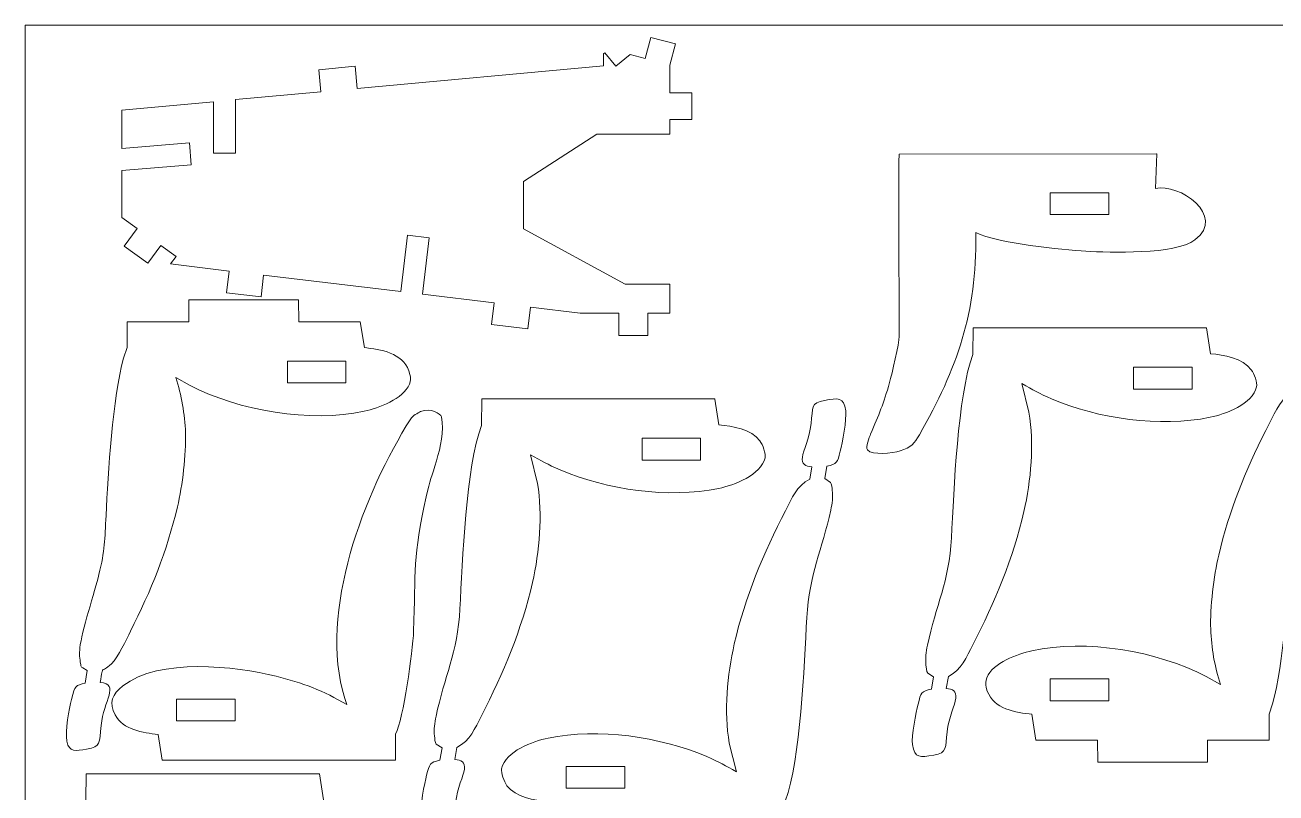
# Model space of a CAD drawing. Header units: centimetres. Extents: x -29.2 to 29, y -19.2 to 19.
# Drawn here: x -29 to -14.46, y 10.07 to 19 of the extents above; entities that cross this region are included whole.
import ezdxf

# ---------------------------------------------------------------- set-up
doc = ezdxf.new("R2010")
doc.units = ezdxf.units.CM
doc.header["$MEASUREMENT"] = 0
doc.layers.add('Camada 1', color=7, linetype='Continuous')

msp = doc.modelspace()

# ---------------------------------------------------------------- linework, layer by layer
at = {"layer": 'Camada 1', "color": 5, "lineweight": 9}
for points in [[(-29, 19), (-29, 19), (-29, -19), (-29, -19)], [(29, 19), (29, 19), (-29, 19), (-29, 19)]]:
    msp.add_open_spline(points, degree=3, dxfattribs=at)
at = {"layer": 'Camada 1', "color": 3, "lineweight": 9}
for points in [[(-21.72716, 18.85602), (-21.72716, 18.85602), (-21.79234, 18.61028), (-21.79234, 18.61028)], [(-21.44149, 18.78027), (-21.44149, 18.78027), (-21.72716, 18.85602), (-21.72716, 18.85602)], [(-21.50686, 18.53379), (-21.50686, 18.53379), (-21.44149, 18.78027), (-21.44149, 18.78027)], [(-22.28017, 18.6655), (-22.28017, 18.6655), (-22.28019, 18.52341), (-22.28019, 18.52341)], [(-22.2622, 18.67584), (-22.2622, 18.67584), (-22.28017, 18.6655), (-22.28017, 18.6655)], [(-22.13502, 18.52095), (-22.13502, 18.52095), (-22.2622, 18.67584), (-22.2622, 18.67584)], [(-21.96891, 18.65734), (-21.96891, 18.65734), (-22.13502, 18.52095), (-22.13502, 18.52095)], [(-21.79234, 18.61028), (-21.79234, 18.61028), (-21.96891, 18.65734), (-21.96891, 18.65734)], [(-25.16545, 18.51973), (-25.16545, 18.51973), (-25.58687, 18.47756), (-25.58687, 18.47756)], [(-25.58687, 18.47756), (-25.58687, 18.47756), (-25.5622, 18.2229), (-25.5622, 18.2229)], [(-25.14046, 18.2615), (-25.14046, 18.2615), (-25.16545, 18.51973), (-25.16545, 18.51973)], [(-22.28019, 18.52341), (-22.28019, 18.52341), (-25.14046, 18.2615), (-25.14046, 18.2615)], [(-21.50684, 18.20955), (-21.50684, 18.20955), (-21.50686, 18.53379), (-21.50686, 18.53379)], [(-25.5622, 18.2229), (-25.5622, 18.2229), (-26.55464, 18.13203), (-26.55464, 18.13203)], [(-21.25185, 18.20955), (-21.25185, 18.20955), (-21.50684, 18.20955), (-21.50684, 18.20955)], [(-21.25187, 17.90037), (-21.25187, 17.90037), (-21.25185, 18.20955), (-21.25185, 18.20955)], [(-26.80896, 18.10838), (-26.80896, 18.10838), (-27.87575, 18.01065), (-27.87575, 18.01065)], [(-26.809, 17.50839), (-26.809, 17.50839), (-26.80896, 18.10838), (-26.80896, 18.10838)], [(-26.55464, 18.13203), (-26.55464, 18.13203), (-26.554, 17.50839), (-26.554, 17.50839)], [(-27.87575, 18.01065), (-27.87575, 18.01065), (-27.87577, 17.5649), (-27.87577, 17.5649)], [(-21.50719, 17.7313), (-21.50719, 17.7313), (-21.50687, 17.90037), (-21.50687, 17.90037)], [(-21.50687, 17.90037), (-21.50687, 17.90037), (-21.25187, 17.90037), (-21.25187, 17.90037)], [(-27.87577, 17.5649), (-27.87577, 17.5649), (-27.0904, 17.62874), (-27.0904, 17.62874)], [(-27.0904, 17.62874), (-27.0904, 17.62874), (-27.06975, 17.37459), (-27.06975, 17.37459)], [(-23.20721, 17.18074), (-23.20721, 17.18074), (-22.35718, 17.73129), (-22.35718, 17.73129)], [(-22.35718, 17.73129), (-22.35718, 17.73129), (-21.50719, 17.7313), (-21.50719, 17.7313)], [(-26.554, 17.50839), (-26.554, 17.50839), (-26.809, 17.50839), (-26.809, 17.50839)], [(-18.84219, 17.49664), (-18.85155, 17.38304), (-18.84569, 16.83735), (-18.84554, 16.75764)], [(-15.85177, 17.50192), (-15.85177, 17.50192), (-18.84219, 17.49664), (-18.84219, 17.49664)], [(-15.86509, 17.10036), (-15.86509, 17.10036), (-15.8496, 17.5019), (-15.8496, 17.5019)], [(-15.8496, 17.5019), (-15.8496, 17.5019), (-15.85177, 17.50192), (-15.85177, 17.50192)], [(-27.87578, 17.30906), (-27.87578, 17.30906), (-27.87583, 16.76331), (-27.87583, 16.76331)], [(-27.06975, 17.37459), (-27.06975, 17.37459), (-27.87578, 17.30906), (-27.87578, 17.30906)], [(-23.20724, 16.63018), (-23.20724, 16.63018), (-23.20721, 17.18074), (-23.20721, 17.18074)], [(-15.40594, 16.50183), (-15.03591, 16.78449), (-15.59271, 17.16394), (-15.86509, 17.10036)], [(-27.87583, 16.76331), (-27.87583, 16.76331), (-27.69828, 16.6353), (-27.69828, 16.6353)], [(-18.84554, 16.75764), (-18.84554, 16.75764), (-18.84131, 15.37698), (-18.84131, 15.37698)], [(-27.69828, 16.6353), (-27.69828, 16.6353), (-27.84742, 16.42846), (-27.84742, 16.42846)], [(-22.02752, 15.98769), (-22.02752, 15.98769), (-23.20724, 16.63018), (-23.20724, 16.63018)], [(-17.95321, 16.56125), (-17.95321, 16.56125), (-17.9536, 16.58857), (-17.9536, 16.58857)], [(-17.9536, 16.58857), (-17.69776, 16.45794), (-16.94369, 16.38614), (-16.67378, 16.3701)], [(-27.84742, 16.42846), (-27.84742, 16.42846), (-27.57164, 16.22964), (-27.57164, 16.22964)], [(-27.57164, 16.22964), (-27.57164, 16.22964), (-27.4225, 16.43648), (-27.4225, 16.43648)], [(-27.4225, 16.43648), (-27.4225, 16.43648), (-27.24492, 16.30876), (-27.24492, 16.30876)], [(-24.63414, 15.8997), (-24.63414, 15.8997), (-24.55527, 16.55579), (-24.55527, 16.55579)], [(-24.55527, 16.55579), (-24.55527, 16.55579), (-24.30211, 16.52524), (-24.30211, 16.52524)], [(-24.30211, 16.52524), (-24.30211, 16.52524), (-24.38061, 15.86835), (-24.38061, 15.86835)], [(-18.60821, 14.23495), (-18.16704, 15.00711), (-17.93943, 15.66045), (-17.95321, 16.56125)], [(-16.67378, 16.3701), (-16.3999, 16.35382), (-15.63444, 16.32728), (-15.40594, 16.50183)], [(-27.24492, 16.30876), (-27.24492, 16.30876), (-27.30883, 16.22095), (-27.30883, 16.22095)], [(-27.30883, 16.22095), (-27.30883, 16.22095), (-26.62768, 16.13909), (-26.62768, 16.13909)], [(-26.62768, 16.13909), (-26.62768, 16.13909), (-26.65807, 15.88597), (-26.65807, 15.88597)], [(-26.25754, 15.83783), (-26.25754, 15.83783), (-26.22715, 16.09095), (-26.22715, 16.09095)], [(-26.22715, 16.09095), (-26.22715, 16.09095), (-24.63414, 15.8997), (-24.63414, 15.8997)], [(-26.65807, 15.88597), (-26.65807, 15.88597), (-26.25754, 15.83783), (-26.25754, 15.83783)], [(-24.38061, 15.86835), (-24.38061, 15.86835), (-23.5487, 15.76931), (-23.5487, 15.76931)], [(-21.50698, 15.98769), (-21.50698, 15.98769), (-22.02752, 15.98769), (-22.02752, 15.98769)], [(-21.507, 15.6477), (-21.507, 15.6477), (-21.50698, 15.98769), (-21.50698, 15.98769)], [(-25.82206, 15.80472), (-25.82206, 15.80472), (-27.09705, 15.80438), (-27.09705, 15.80438)], [(-27.09705, 15.80438), (-27.09705, 15.80438), (-27.09705, 15.55164), (-27.09705, 15.55164)], [(-25.82025, 15.54973), (-25.82025, 15.54973), (-25.82206, 15.80472), (-25.82206, 15.80472)], [(-23.5487, 15.76931), (-23.5487, 15.76931), (-23.57912, 15.51614), (-23.57912, 15.51614)], [(-23.15716, 15.46546), (-23.15716, 15.46546), (-23.12673, 15.71863), (-23.12673, 15.71863)], [(-23.12673, 15.71863), (-23.12673, 15.71863), (-22.54808, 15.6477), (-22.54808, 15.6477)], [(-22.54808, 15.6477), (-22.54808, 15.6477), (-22.102, 15.6477), (-22.102, 15.6477)], [(-22.102, 15.6477), (-22.102, 15.6477), (-22.10201, 15.39), (-22.10201, 15.39)], [(-21.76201, 15.39), (-21.76201, 15.39), (-21.762, 15.6477), (-21.762, 15.6477)], [(-21.762, 15.6477), (-21.762, 15.6477), (-21.507, 15.6477), (-21.507, 15.6477)], [(-27.09821, 15.54973), (-27.09821, 15.54973), (-27.81459, 15.54973), (-27.81459, 15.54973)], [(-27.81459, 15.54973), (-27.81459, 15.54973), (-27.81459, 15.24833), (-27.81459, 15.24833)], [(-27.09705, 15.55164), (-27.09705, 15.55164), (-27.09821, 15.54973), (-27.09821, 15.54973)], [(-25.10453, 15.5497), (-25.10453, 15.5497), (-25.82025, 15.54973), (-25.82025, 15.54973)], [(-25.05671, 15.2481), (-25.05671, 15.2481), (-25.10453, 15.5497), (-25.10453, 15.5497)], [(-23.57912, 15.51614), (-23.57912, 15.51614), (-23.15716, 15.46546), (-23.15716, 15.46546)], [(-17.98307, 15.47907), (-17.98307, 15.47907), (-17.98581, 15.1703), (-17.98581, 15.1703)], [(-15.27498, 15.47907), (-15.27498, 15.47907), (-17.98307, 15.47907), (-17.98307, 15.47907)], [(-15.27266, 15.47681), (-15.27266, 15.47681), (-15.27498, 15.47907), (-15.27498, 15.47907)], [(-15.22591, 15.17751), (-15.22591, 15.17751), (-15.27266, 15.47681), (-15.27266, 15.47681)], [(-22.10201, 15.39), (-22.10201, 15.39), (-21.76201, 15.39), (-21.76201, 15.39)], [(-18.84131, 15.37698), (-18.84122, 15.30733), (-18.92897, 14.93474), (-18.95426, 14.84392)], [(-27.85413, 15.12714), (-27.98359, 14.66994), (-28.03483, 13.78608), (-28.05841, 13.29672)], [(-27.81459, 15.24833), (-27.81459, 15.24833), (-27.85413, 15.12714), (-27.85413, 15.12714)], [(-25.02721, 15.2451), (-25.02721, 15.2451), (-25.05671, 15.2481), (-25.05671, 15.2481)], [(-24.52742, 14.9374), (-24.58136, 15.16931), (-24.82013, 15.22026), (-25.02721, 15.2451)], [(-17.98581, 15.1703), (-18.16561, 14.68404), (-18.20569, 13.59641), (-18.2358, 13.03609)], [(-14.75121, 14.99163), (-14.85179, 15.12542), (-15.07005, 15.16269), (-15.22591, 15.17751)], [(-15.44029, 15.02159), (-15.44029, 15.02159), (-16.12028, 15.02159), (-16.12028, 15.02159)], [(-16.12028, 15.02159), (-16.12028, 15.02159), (-16.12028, 14.76659), (-16.12028, 14.76659)], [(-15.44029, 14.76659), (-15.44029, 14.76659), (-15.44029, 15.02159), (-15.44029, 15.02159)], [(-14.68974, 14.79424), (-14.6795, 14.83905), (-14.71624, 14.94512), (-14.75121, 14.99163)], [(-27.13535, 14.25964), (-27.14245, 14.47329), (-27.182, 14.69814), (-27.24951, 14.90108)], [(-27.24951, 14.90108), (-27.24951, 14.90108), (-27.08292, 14.80803), (-27.08292, 14.80803)], [(-24.53392, 14.82327), (-24.51793, 14.86259), (-24.51787, 14.89634), (-24.52742, 14.9374)], [(-18.95426, 14.84392), (-19.02452, 14.59158), (-19.07816, 14.47336), (-19.17467, 14.24053)], [(-17.3343, 14.49625), (-17.3343, 14.49625), (-17.41776, 14.82971), (-17.41776, 14.82971)], [(-17.41776, 14.82971), (-17.28742, 14.75807), (-17.21961, 14.71647), (-17.07253, 14.65363)], [(-27.08292, 14.80803), (-26.51112, 14.51438), (-25.68829, 14.37117), (-25.05799, 14.5094)], [(-25.05799, 14.5094), (-24.89171, 14.54588), (-24.60406, 14.65088), (-24.53392, 14.82327)], [(-16.12028, 14.76659), (-16.12028, 14.76659), (-15.44029, 14.76659), (-15.44029, 14.76659)], [(-15.22895, 14.43821), (-15.05187, 14.47464), (-14.73631, 14.5905), (-14.68974, 14.79424)], [(-24.16142, 14.44455), (-24.16862, 14.47925), (-24.28713, 14.55214), (-24.40335, 14.50446)], [(-23.69369, 14.65294), (-23.69369, 14.65294), (-23.69644, 14.34417), (-23.69644, 14.34417)], [(-20.9856, 14.65294), (-20.9856, 14.65294), (-23.69369, 14.65294), (-23.69369, 14.65294)], [(-20.98329, 14.65069), (-20.98329, 14.65069), (-20.9856, 14.65294), (-20.9856, 14.65294)], [(-20.93653, 14.35139), (-20.93653, 14.35139), (-20.98329, 14.65069), (-20.98329, 14.65069)], [(-19.71027, 14.63539), (-19.87247, 14.60792), (-19.84451, 14.55286), (-19.86605, 14.36531)], [(-19.46369, 14.5135), (-19.48712, 14.67799), (-19.55115, 14.66234), (-19.71027, 14.63539)], [(-17.07253, 14.65363), (-16.52704, 14.4206), (-15.81671, 14.31729), (-15.22895, 14.43821)], [(-14.36379, 14.66068), (-14.44133, 14.58267), (-14.5352, 14.37951), (-14.58382, 14.28334)], [(-24.51868, 14.42117), (-25.05976, 13.56074), (-25.59547, 12.18424), (-25.28517, 11.16936)], [(-24.40335, 14.50446), (-24.43609, 14.49102), (-24.49949, 14.4517), (-24.51868, 14.42117)], [(-24.22038, 13.93169), (-24.17171, 14.09715), (-24.12557, 14.27167), (-24.16142, 14.44455)], [(-19.52782, 14.04439), (-19.50542, 14.13374), (-19.44982, 14.41613), (-19.46369, 14.5135)], [(-17.39306, 13.3427), (-17.31151, 13.70225), (-17.27238, 14.13068), (-17.3343, 14.49625)], [(-27.22837, 13.39737), (-27.16953, 13.64479), (-27.12693, 14.00599), (-27.13535, 14.25964)], [(-23.69644, 14.34417), (-23.87628, 13.85756), (-23.9163, 12.77056), (-23.94642, 12.20998)], [(-20.46183, 14.16551), (-20.5624, 14.29929), (-20.78068, 14.33657), (-20.93653, 14.35139)], [(-19.86605, 14.36531), (-19.88634, 14.18854), (-19.95676, 14.05516), (-19.9672, 13.9745)], [(-14.58382, 14.28334), (-14.82208, 13.81205), (-15.00737, 13.35213), (-15.12998, 12.83658)], [(-20.40036, 13.96812), (-20.39012, 14.01293), (-20.42686, 14.11899), (-20.46183, 14.16551)], [(-19.17467, 14.24053), (-19.18749, 14.2096), (-19.23984, 14.08953), (-19.21233, 14.05812)], [(-18.83217, 14.04771), (-18.70113, 14.08846), (-18.66417, 14.13702), (-18.60821, 14.23495)], [(-23.04493, 13.67013), (-23.04493, 13.67013), (-23.12838, 14.00359), (-23.12838, 14.00359)], [(-23.12838, 14.00359), (-22.99772, 13.93181), (-22.93083, 13.89061), (-22.78315, 13.82752)], [(-20.93957, 13.61209), (-20.7624, 13.64861), (-20.44693, 13.76435), (-20.40036, 13.96812)], [(-19.9672, 13.9745), (-19.97804, 13.89073), (-19.93055, 13.86862), (-19.85655, 13.86118)], [(-19.68256, 13.87007), (-19.56587, 13.89313), (-19.5613, 13.91085), (-19.52782, 14.04439)], [(-19.21233, 14.05812), (-19.15758, 13.99559), (-18.92059, 14.02022), (-18.83217, 14.04771)], [(-24.33723, 13.51403), (-24.29292, 13.71007), (-24.2753, 13.745), (-24.22038, 13.93169)], [(-22.78315, 13.82752), (-22.23812, 13.59466), (-21.52681, 13.49103), (-20.93957, 13.61209)], [(-19.85655, 13.86118), (-19.85655, 13.86118), (-19.88144, 13.72006), (-19.88144, 13.72006)], [(-19.70808, 13.72525), (-19.70808, 13.72525), (-19.68256, 13.87007), (-19.68256, 13.87007)], [(-23.10368, 12.51658), (-23.02212, 12.87617), (-22.983, 13.30452), (-23.04493, 13.67013)], [(-19.88144, 13.72006), (-20.03395, 13.64301), (-20.09022, 13.49666), (-20.16451, 13.35255)], [(-19.64018, 13.68153), (-19.64018, 13.68153), (-19.70808, 13.72525), (-19.70808, 13.72525)], [(-19.6203, 13.58974), (-19.6226, 13.60982), (-19.62611, 13.66917), (-19.64018, 13.68153)], [(-19.63787, 13.35872), (-19.62133, 13.43743), (-19.61094, 13.50799), (-19.6203, 13.58974)], [(-27.77452, 11.95061), (-27.53632, 12.42176), (-27.35093, 12.88198), (-27.22837, 13.39737)], [(-24.48473, 11.9504), (-24.45916, 12.65653), (-24.49606, 12.81136), (-24.33723, 13.51403)], [(-28.05841, 13.29672), (-28.07183, 13.01821), (-28.07247, 12.88835), (-28.14131, 12.61145)], [(-20.16451, 13.35255), (-20.41838, 12.86007), (-20.63563, 12.34559), (-20.75856, 11.80358)], [(-19.91582, 12.11018), (-19.88841, 12.62037), (-19.73467, 12.8982), (-19.63787, 13.35872)], [(-17.98711, 11.79373), (-17.73324, 12.28621), (-17.51599, 12.8007), (-17.39306, 13.3427)], [(-18.2358, 13.03609), (-18.26321, 12.52591), (-18.41695, 12.24808), (-18.51375, 11.78755)], [(-14.50422, 11.1068), (-14.37475, 11.56403), (-14.32351, 12.44783), (-14.29993, 12.93723)], [(-15.12998, 12.83658), (-15.18882, 12.58919), (-15.23141, 12.22792), (-15.22299, 11.97431)], [(-28.14131, 12.61145), (-28.1886, 12.4212), (-28.34368, 11.93582), (-28.3624, 11.75942)], [(-23.69773, 10.96762), (-23.44386, 11.4601), (-23.22661, 11.97458), (-23.10368, 12.51658)], [(-23.94642, 12.20998), (-23.97382, 11.69996), (-24.12752, 11.42203), (-24.22437, 10.96144)], [(-20.16581, 9.97598), (-19.986, 10.46239), (-19.94594, 11.54976), (-19.91582, 12.11018)], [(-27.99455, 11.57327), (-27.91704, 11.65124), (-27.82311, 11.8545), (-27.77452, 11.95061)], [(-24.69468, 10.75517), (-24.60504, 10.92799), (-24.49339, 11.71116), (-24.48473, 11.9504)], [(-15.22299, 11.97431), (-15.21588, 11.76031), (-15.17633, 11.53617), (-15.10883, 11.33287)], [(-20.75856, 11.80358), (-20.84012, 11.44398), (-20.87925, 11.01564), (-20.81732, 10.65002)], [(-18.51375, 11.78755), (-18.53029, 11.70883), (-18.54068, 11.6383), (-18.53132, 11.55653)], [(-18.27018, 11.42621), (-18.11767, 11.50325), (-18.06139, 11.64963), (-17.98711, 11.79373)], [(-15.27543, 11.42591), (-15.8477, 11.71981), (-16.66934, 11.86257), (-17.30036, 11.72454)], [(-28.3624, 11.75942), (-28.37068, 11.68142), (-28.36474, 11.64019), (-28.35338, 11.5625)], [(-26.08262, 11.42757), (-26.5577, 11.545), (-27.44165, 11.64561), (-27.86368, 11.31424)], [(-17.30036, 11.72454), (-17.46659, 11.68818), (-17.75432, 11.58297), (-17.82441, 11.41069)], [(-28.35338, 11.5625), (-28.35027, 11.54124), (-28.35327, 11.54192), (-28.32847, 11.52334)], [(-28.32847, 11.52334), (-28.32847, 11.52334), (-28.27657, 11.49234), (-28.27657, 11.49234)], [(-28.27657, 11.49234), (-28.27657, 11.49234), (-28.30046, 11.34759), (-28.30046, 11.34759)], [(-28.12557, 11.35567), (-28.08657, 11.58665), (-28.12535, 11.44169), (-27.99455, 11.57327)], [(-18.53132, 11.55653), (-18.52902, 11.53645), (-18.52551, 11.4771), (-18.51144, 11.46475)], [(-28.30046, 11.34759), (-28.41143, 11.31589), (-28.41717, 11.33128), (-28.45919, 11.15666)], [(-28.11693, 10.85332), (-28.08555, 11.14763), (-27.89749, 11.33128), (-28.12557, 11.35567)], [(-25.26158, 11.09752), (-25.52746, 11.25777), (-25.78087, 11.35299), (-26.08262, 11.42757)], [(-18.51144, 11.46475), (-18.51144, 11.46475), (-18.44354, 11.42103), (-18.44354, 11.42103)], [(-18.44354, 11.42103), (-18.44354, 11.42103), (-18.46907, 11.2762), (-18.46907, 11.2762)], [(-18.29507, 11.2851), (-18.29507, 11.2851), (-18.27018, 11.42621), (-18.27018, 11.42621)], [(-17.82441, 11.41069), (-17.84042, 11.37134), (-17.84047, 11.33764), (-17.83092, 11.29654)], [(-15.10883, 11.33287), (-15.10883, 11.33287), (-15.27543, 11.42591), (-15.27543, 11.42591)], [(-27.86368, 11.31424), (-27.98564, 11.21848), (-28.03004, 11.11795), (-27.95401, 10.97842)], [(-18.46907, 11.2762), (-18.58571, 11.25313), (-18.59031, 11.23549), (-18.62381, 11.10189)], [(-18.18443, 11.17177), (-18.17359, 11.25553), (-18.22103, 11.27766), (-18.29507, 11.2851)], [(-17.83092, 11.29654), (-17.77699, 11.06469), (-17.53824, 11.01365), (-17.33113, 10.98884)], [(-28.45919, 11.15666), (-28.48384, 11.05426), (-28.53873, 10.78677), (-28.51408, 10.67102)], [(-25.28517, 11.16936), (-25.28517, 11.16936), (-25.26158, 11.09752), (-25.26158, 11.09752)], [(-18.62381, 11.10189), (-18.6462, 11.01261), (-18.70181, 10.73007), (-18.68793, 10.63277)], [(-18.28558, 10.78097), (-18.26528, 10.95777), (-18.19489, 11.09103), (-18.18443, 11.17177)], [(-14.54375, 10.98561), (-14.54375, 10.98561), (-14.50422, 11.1068), (-14.50422, 11.1068)], [(-27.95401, 10.97842), (-27.8587, 10.80352), (-27.62964, 10.77042), (-27.45396, 10.75131)], [(-24.22437, 10.96144), (-24.24092, 10.88274), (-24.25129, 10.81215), (-24.24194, 10.73042)], [(-23.9808, 10.60009), (-23.8283, 10.67714), (-23.77201, 10.82352), (-23.69773, 10.96762)], [(-17.33113, 10.98884), (-17.33113, 10.98884), (-17.30163, 10.98585), (-17.30163, 10.98585)], [(-17.30163, 10.98585), (-17.30163, 10.98585), (-17.25382, 10.68425), (-17.25382, 10.68425)], [(-14.54375, 10.68422), (-14.54375, 10.68422), (-14.54375, 10.98561), (-14.54375, 10.98561)], [(-28.28448, 10.5797), (-28.11456, 10.60739), (-28.13873, 10.64885), (-28.11693, 10.85332)], [(-21.0791, 10.49264), (-21.62418, 10.72549), (-22.3354, 10.82914), (-22.92267, 10.70807)], [(-18.44135, 10.51089), (-18.27915, 10.53835), (-18.30711, 10.59341), (-18.28558, 10.78097)], [(-28.51408, 10.67102), (-28.48537, 10.53625), (-28.41006, 10.55923), (-28.28448, 10.5797)], [(-27.45396, 10.75131), (-27.45396, 10.75131), (-27.40689, 10.44998), (-27.40689, 10.44998)], [(-24.6968, 10.44977), (-24.6968, 10.44977), (-24.69468, 10.75517), (-24.69468, 10.75517)], [(-24.24194, 10.73042), (-24.23964, 10.71035), (-24.23613, 10.65097), (-24.22207, 10.63862)], [(-24.22207, 10.63862), (-24.22207, 10.63862), (-24.15416, 10.59491), (-24.15416, 10.59491)], [(-22.92267, 10.70807), (-23.09987, 10.67154), (-23.4153, 10.55583), (-23.46188, 10.35204)], [(-20.81732, 10.65002), (-20.81732, 10.65002), (-20.73386, 10.31657), (-20.73386, 10.31657)], [(-18.68793, 10.63277), (-18.66447, 10.4683), (-18.60057, 10.48393), (-18.44135, 10.51089)], [(-17.25382, 10.68425), (-17.25382, 10.68425), (-16.5381, 10.68422), (-16.5381, 10.68422)], [(-16.5381, 10.68422), (-16.5381, 10.68422), (-16.53629, 10.42923), (-16.53629, 10.42923)], [(-15.2613, 10.68231), (-15.2613, 10.68231), (-15.26013, 10.68422), (-15.26013, 10.68422)], [(-15.2613, 10.42956), (-15.2613, 10.42956), (-15.2613, 10.68231), (-15.2613, 10.68231)], [(-15.26013, 10.68422), (-15.26013, 10.68422), (-14.54375, 10.68422), (-14.54375, 10.68422)], [(-24.15416, 10.59491), (-24.15416, 10.59491), (-24.17969, 10.45009), (-24.17969, 10.45009)], [(-24.00569, 10.45898), (-24.00569, 10.45898), (-23.9808, 10.60009), (-23.9808, 10.60009)], [(-20.73386, 10.31657), (-20.86448, 10.38832), (-20.93152, 10.42959), (-21.0791, 10.49264)], [(-27.40689, 10.44998), (-27.40689, 10.44998), (-24.6968, 10.44977), (-24.6968, 10.44977)], [(-24.17969, 10.45009), (-24.29634, 10.42702), (-24.30094, 10.40935), (-24.33443, 10.27578)], [(-23.89505, 10.34565), (-23.88423, 10.42925), (-23.93158, 10.45165), (-24.00569, 10.45898)], [(-23.9962, 9.95484), (-23.9759, 10.13166), (-23.90551, 10.2649), (-23.89505, 10.34565)], [(-23.46188, 10.35204), (-23.47212, 10.30723), (-23.43539, 10.20118), (-23.40041, 10.15465)], [(-16.53629, 10.42923), (-16.53629, 10.42923), (-15.2613, 10.42956), (-15.2613, 10.42956)], [(-28.2902, 10.29316), (-28.2902, 10.29316), (-28.29231, 9.98776), (-28.29231, 9.98776)], [(-25.58011, 10.29295), (-25.58011, 10.29295), (-28.2902, 10.29316), (-28.2902, 10.29316)], [(-25.53304, 9.99162), (-25.53304, 9.99162), (-25.58011, 10.29295), (-25.58011, 10.29295)], [(-24.33443, 10.27578), (-24.35698, 10.18585), (-24.41252, 9.90457), (-24.39856, 9.80665)], [(-23.40041, 10.15465), (-23.29985, 10.02087), (-23.08156, 9.98355), (-22.92571, 9.96877)]]:
    msp.add_open_spline(points, degree=3, dxfattribs=at)
at = {"layer": 'Camada 1', "lineweight": 9}
for points in [[(-17.08792, 17.05018), (-17.08792, 17.05018), (-17.08284, 17.05022), (-17.08284, 17.05022)], [(-17.08789, 16.79523), (-17.08789, 16.79523), (-17.08792, 17.05018), (-17.08792, 17.05018)], [(-17.08284, 17.05022), (-17.08284, 17.05022), (-16.4082, 17.05022), (-16.4082, 17.05022)], [(-16.4082, 17.05022), (-16.4082, 17.05022), (-16.40792, 16.79523), (-16.40792, 16.79523)], [(-16.40792, 16.79523), (-16.40792, 16.79523), (-17.08789, 16.79523), (-17.08789, 16.79523)], [(-25.2718, 15.09226), (-25.2718, 15.09226), (-25.9518, 15.09226), (-25.9518, 15.09226)], [(-25.9518, 15.09226), (-25.9518, 15.09226), (-25.9518, 14.83726), (-25.9518, 14.83726)], [(-25.2718, 14.83726), (-25.2718, 14.83726), (-25.2718, 15.09226), (-25.2718, 15.09226)], [(-25.9518, 14.83726), (-25.9518, 14.83726), (-25.2718, 14.83726), (-25.2718, 14.83726)], [(-21.15091, 14.19547), (-21.15091, 14.19547), (-21.8309, 14.19547), (-21.8309, 14.19547)], [(-21.8309, 14.19547), (-21.8309, 14.19547), (-21.8309, 13.94047), (-21.8309, 13.94047)], [(-21.15091, 13.94047), (-21.15091, 13.94047), (-21.15091, 14.19547), (-21.15091, 14.19547)], [(-21.8309, 13.94047), (-21.8309, 13.94047), (-21.15091, 13.94047), (-21.15091, 13.94047)], [(-16.40655, 11.39669), (-16.40655, 11.39669), (-17.08654, 11.39669), (-17.08654, 11.39669)], [(-17.08654, 11.39669), (-17.08654, 11.39669), (-17.08654, 11.14169), (-17.08654, 11.14169)], [(-16.40655, 11.14169), (-16.40655, 11.14169), (-16.40655, 11.39669), (-16.40655, 11.39669)], [(-26.55959, 11.16224), (-26.55959, 11.16224), (-27.23958, 11.16224), (-27.23958, 11.16224)], [(-27.23958, 11.16224), (-27.23958, 11.16224), (-27.23958, 10.90724), (-27.23958, 10.90724)], [(-26.55959, 10.90724), (-26.55959, 10.90724), (-26.55959, 11.16224), (-26.55959, 11.16224)], [(-17.08654, 11.14169), (-17.08654, 11.14169), (-16.40655, 11.14169), (-16.40655, 11.14169)], [(-27.23958, 10.90724), (-27.23958, 10.90724), (-26.55959, 10.90724), (-26.55959, 10.90724)], [(-22.03134, 10.37968), (-22.03134, 10.37968), (-22.71134, 10.37968), (-22.71134, 10.37968)], [(-22.71134, 10.37968), (-22.71134, 10.37968), (-22.71134, 10.12469), (-22.71134, 10.12469)], [(-22.03134, 10.12469), (-22.03134, 10.12469), (-22.03134, 10.37968), (-22.03134, 10.37968)], [(-22.71134, 10.12469), (-22.71134, 10.12469), (-22.03134, 10.12469), (-22.03134, 10.12469)]]:
    msp.add_open_spline(points, degree=3, dxfattribs=at)

doc.saveas('drawing.dxf')
